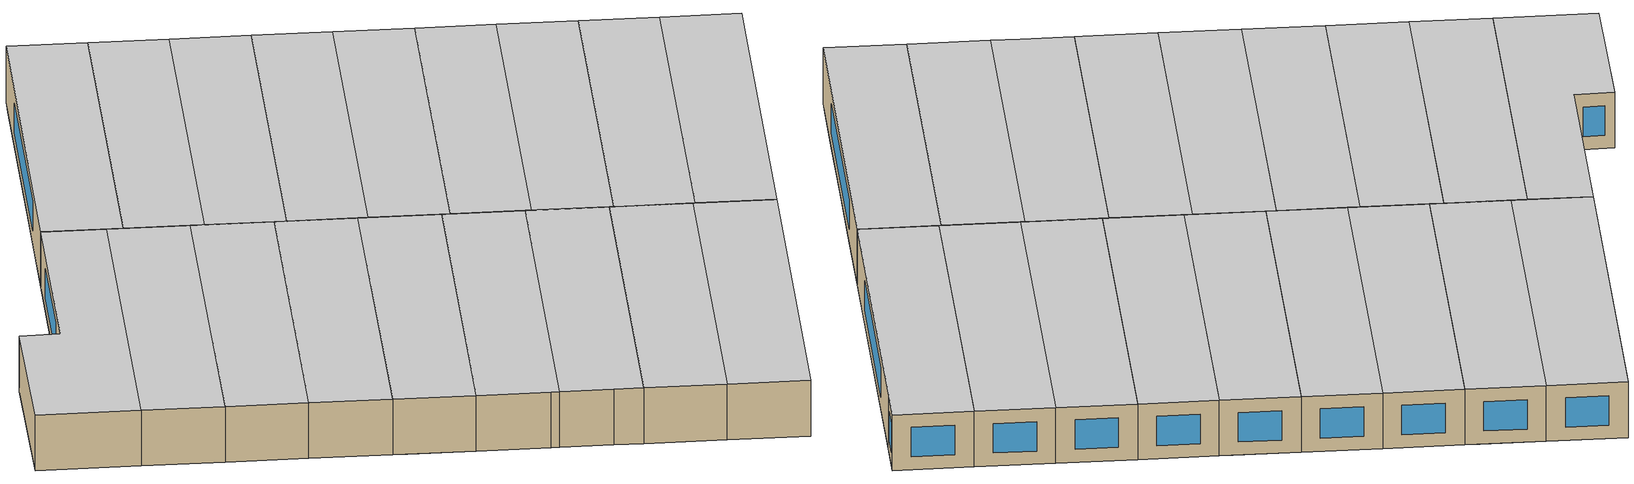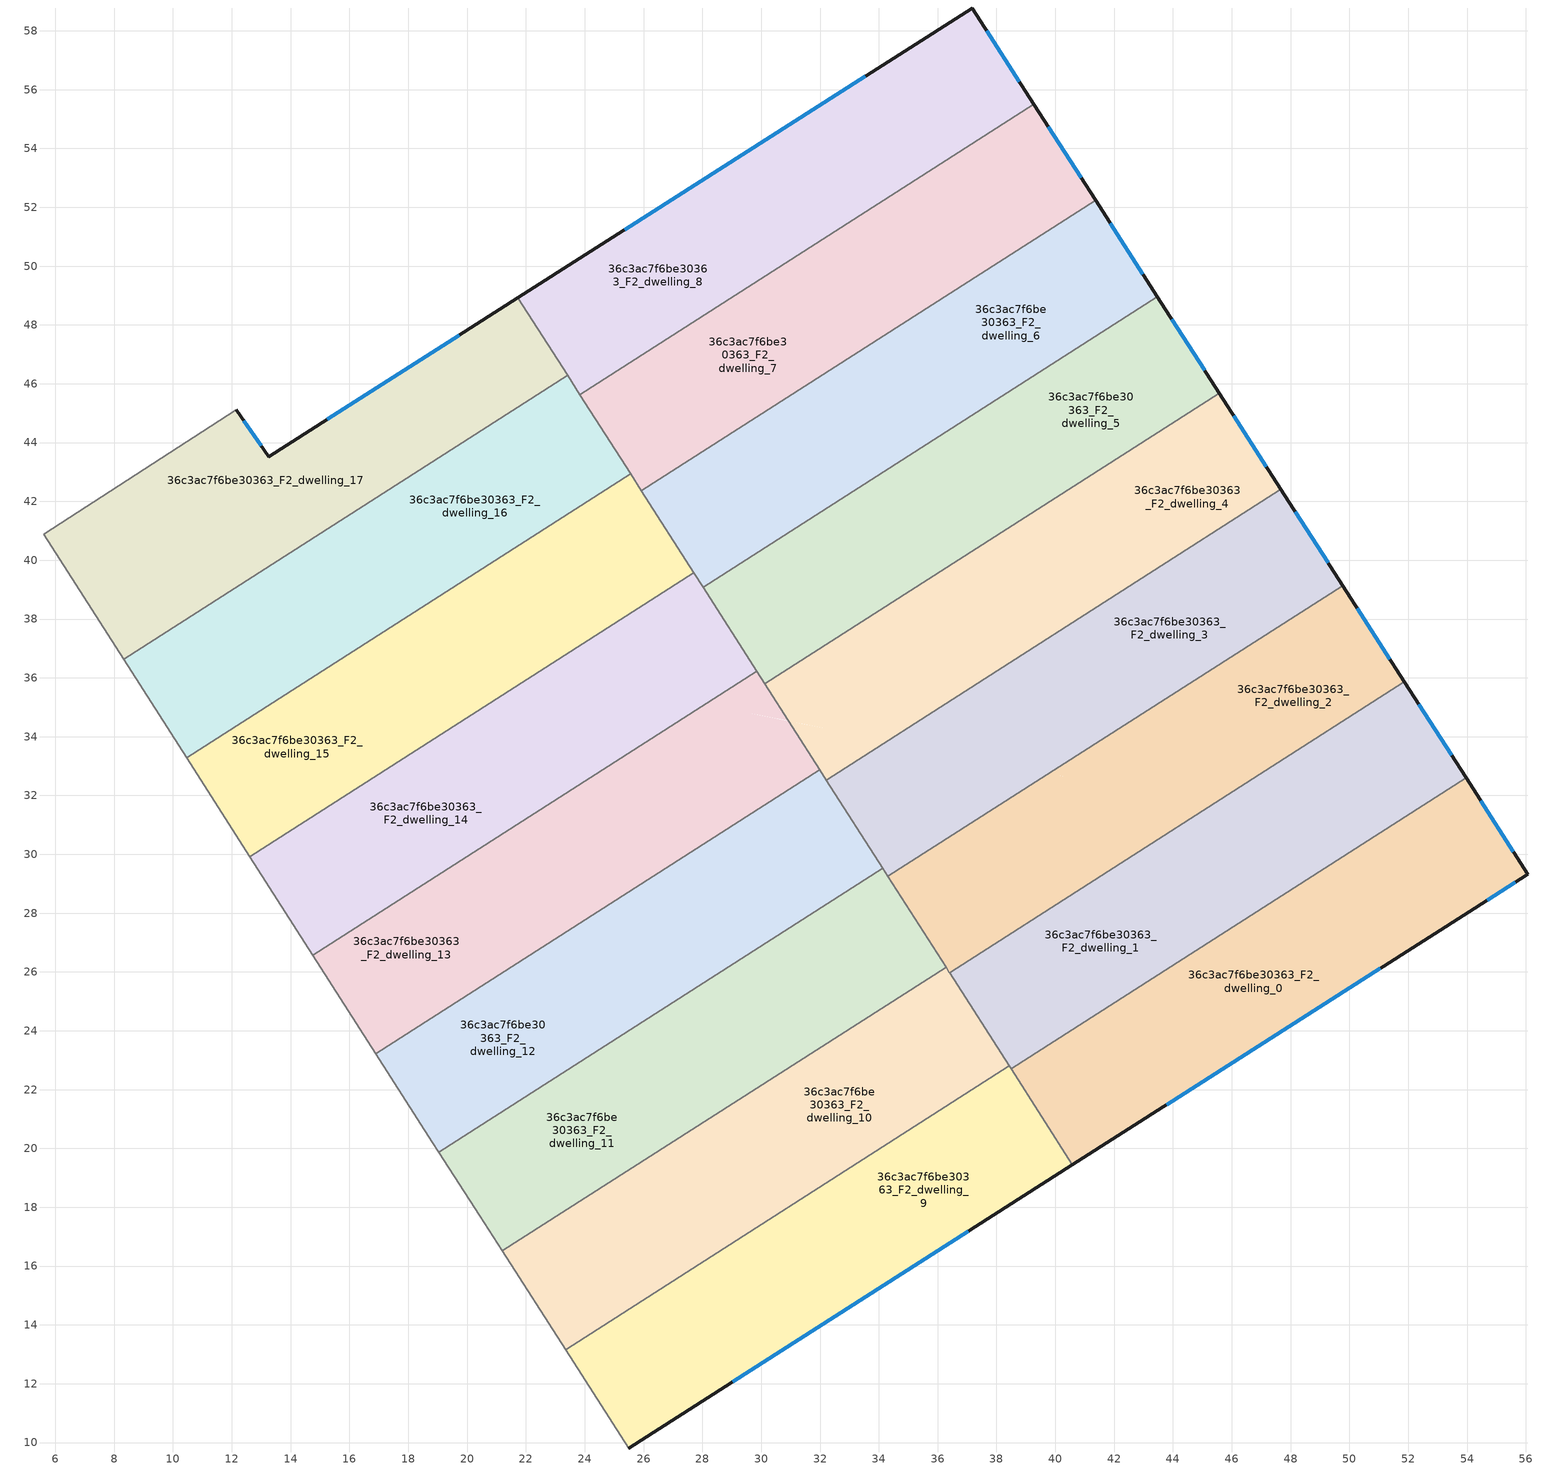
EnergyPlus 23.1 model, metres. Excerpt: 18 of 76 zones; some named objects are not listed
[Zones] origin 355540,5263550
36c3ac7f6be30363_F2_dwelling_0
 floor to 36c3ac7f6be30363_F1_dwelling_10 (EU_floor_Construction): 55.96,29.49 56.07,29.32 54.27,28.17 42.72,20.81 43.79,26.09 50.74,30.54 z6
 floor to 36c3ac7f6be30363_F1_dwelling_11 (EU_floor_Construction): 43.79,26.09 42.72,20.81 40.58,19.44 38.5,22.71 z6
 floor to 36c3ac7f6be30363_F1_dwelling_0 (EU_floor_Construction): 53.97,32.6 55.96,29.49 50.74,30.54 z6
 wall outside (EU_wall_Construction): 40.58,19.44 54.27,28.17 56.07,29.32 53.97,32.6 z6:9
 wall to 36c3ac7f6be30363_F2_dwelling_1 (EU_wall_Construction): 53.97,32.6 38.5,22.71 z6:9
 wall to 36c3ac7f6be30363_F2_dwelling_9 (EU_wall_Construction): 38.5,22.71 40.58,19.44 z6:9
 window (EU_Window_Construction): 55.58,30.09 54.46,31.83 / 54.69,28.44 55.65,29.05 / 43.8,21.49 51.05,26.12 z6.7:8.3
 ceiling to 36c3ac7f6be30363_F3_dwelling_0 (EU_floor_Construction): 54.27,28.17 56.07,29.32 53.97,32.6 38.5,22.71 40.58,19.44 z9
36c3ac7f6be30363_F2_dwelling_1
 floor to 36c3ac7f6be30363_F1_dwelling_11 (EU_floor_Construction): 44.85,31.38 43.79,26.09 38.5,22.71 38.29,23.02 39.26,27.8 z6
 floor to 36c3ac7f6be30363_F1_dwelling_0 (EU_floor_Construction): 51.87,35.87 53.97,32.6 50.74,30.54 45.26,31.64 z6
 floor to 36c3ac7f6be30363_F1_dwelling_10 (EU_floor_Construction): 50.74,30.54 43.79,26.09 44.85,31.38 45.26,31.64 z6
 floor to 36c3ac7f6be30363_F1_dwelling_12 (EU_floor_Construction): 39.26,27.8 38.29,23.02 36.4,25.98 z6
 wall outside (EU_wall_Construction): 53.97,32.6 51.87,35.87 z6:9
 wall to 36c3ac7f6be30363_F2_dwelling_2 (EU_wall_Construction): 51.87,35.87 36.4,25.98 z6:9
 wall to 36c3ac7f6be30363_F2_dwelling_10 (EU_wall_Construction): 36.4,25.98 38.43,22.81 z6:9
 wall to 36c3ac7f6be30363_F2_dwelling_9 (EU_wall_Construction): 38.43,22.81 38.5,22.71 z6:9
 window (EU_Window_Construction): 53.47,33.37 52.36,35.1 z6.7:8.3
 ceiling to 36c3ac7f6be30363_F3_dwelling_1 (EU_floor_Construction): 53.97,32.6 51.87,35.87 36.4,25.98 38.5,22.71 z9
36c3ac7f6be30363_F2_dwelling_10
 floor to 36c3ac7f6be30363_F1_dwelling_13 (EU_floor_Construction): 35.02,25.35 33.92,19.92 30.3,17.61 31.4,23.04 z6
 floor to 36c3ac7f6be30363_F1_dwelling_15 (EU_floor_Construction): 28.21,21 27.11,15.57 24.02,13.59 25.12,19.02 z6
 floor to 36c3ac7f6be30363_F1_dwelling_11 (EU_floor_Construction): 38.29,23.02 38.43,22.81 38.22,22.67 z6
 floor to 36c3ac7f6be30363_F1_dwelling_16 (EU_floor_Construction): 25.12,19.02 24.02,13.59 23.35,13.16 21.48,16.08 21.62,16.78 z6
 floor to 36c3ac7f6be30363_F1_dwelling_14 (EU_floor_Construction): 31.4,23.04 30.3,17.61 27.11,15.57 28.21,21 z6
 floor to 36c3ac7f6be30363_F1_dwelling_17 (EU_floor_Construction): 21.62,16.78 21.48,16.08 21.2,16.52 z6
 floor to 36c3ac7f6be30363_F1_dwelling_12 (EU_floor_Construction): 36.28,26.16 38.29,23.02 38.22,22.67 33.92,19.92 35.02,25.35 z6
 wall to 36c3ac7f6be30363_F2_dwelling_11 (EU_wall_Construction): 36.28,26.16 21.2,16.52 z6:9
 wall to 36c3ac7f6be30363_F2_dwelling_9 (EU_wall_Construction): 23.35,13.16 38.43,22.81 z6:9
 wall adiabatic (EU_wall_Construction): 21.2,16.52 23.35,13.16 z6:9
 wall to 36c3ac7f6be30363_F2_dwelling_2 (EU_wall_Construction): 36.4,25.98 36.28,26.16 z6:9
 ceiling to 36c3ac7f6be30363_F3_dwelling_10 (EU_floor_Construction): 38.43,22.81 36.28,26.16 21.2,16.52 23.35,13.16 z9
36c3ac7f6be30363_F2_dwelling_11
 floor to 36c3ac7f6be30363_F1_dwelling_16 (EU_floor_Construction): 26.21,24.45 25.12,19.02 21.62,16.78 22.71,22.21 z6
 floor to 36c3ac7f6be30363_F1_dwelling_13 (EU_floor_Construction): 34.14,29.52 35.45,27.47 35.02,25.35 31.4,23.04 32.49,28.46 z6
 floor to 36c3ac7f6be30363_F1_dwelling_17 (EU_floor_Construction): 22.71,22.21 21.62,16.78 21.2,16.52 20.43,17.71 19.05,19.86 z6
 floor to 36c3ac7f6be30363_F1_dwelling_15 (EU_floor_Construction): 29.3,26.42 28.21,21 25.12,19.02 26.21,24.45 z6
 floor to 36c3ac7f6be30363_F1_dwelling_14 (EU_floor_Construction): 32.49,28.46 31.4,23.04 28.21,21 29.3,26.42 z6
 floor to 36c3ac7f6be30363_F1_dwelling_12 (EU_floor_Construction): 35.45,27.47 36.28,26.16 35.02,25.35 z6
 wall adiabatic (EU_wall_Construction): 19.04,19.86 20.43,17.71 21.2,16.52 z6:9
 wall to 36c3ac7f6be30363_F2_dwelling_12 (EU_wall_Construction): 34.14,29.52 19.04,19.86 z6:9
 wall to 36c3ac7f6be30363_F2_dwelling_2 (EU_wall_Construction): 36.28,26.16 34.31,29.25 z6:9
 wall to 36c3ac7f6be30363_F2_dwelling_3 (EU_wall_Construction): 34.31,29.25 34.14,29.52 z6:9
 ceiling to 36c3ac7f6be30363_F3_dwelling_11 (EU_floor_Construction): 36.28,26.16 34.14,29.52 19.04,19.86 20.43,17.71 21.2,16.52 z9
36c3ac7f6be30363_F2_dwelling_12
 floor to 36c3ac7f6be30363_F1_dwelling_17 (EU_floor_Construction): 23.81,27.64 22.71,22.21 19.05,19.86 18.82,20.21 18.73,20.36 19.66,24.98 z6
 floor to 36c3ac7f6be30363_F1_dwelling_18 (EU_floor_Construction): 19.66,24.98 18.73,20.36 16.9,23.22 z6
 floor to 36c3ac7f6be30363_F1_dwelling_16 (EU_floor_Construction): 27.3,29.87 26.21,24.45 22.71,22.21 23.81,27.64 z6
 floor to 36c3ac7f6be30363_F1_dwelling_15 (EU_floor_Construction): 30.39,31.85 29.3,26.42 26.21,24.45 27.3,29.87 z6
 floor to 36c3ac7f6be30363_F1_dwelling_13 (EU_floor_Construction): 33.05,31.22 34.14,29.52 32.49,28.46 z6
 floor to 36c3ac7f6be30363_F1_dwelling_14 (EU_floor_Construction): 31.99,32.87 33.05,31.22 32.49,28.46 29.3,26.42 30.39,31.85 z6
 wall adiabatic (EU_wall_Construction): 16.9,23.22 18.82,20.21 19.04,19.86 z6:9
 wall to 36c3ac7f6be30363_F2_dwelling_13 (EU_wall_Construction): 31.99,32.87 16.9,23.22 z6:9
 wall to 36c3ac7f6be30363_F2_dwelling_3 (EU_wall_Construction): 34.14,29.52 32.21,32.53 z6:9
 wall to 36c3ac7f6be30363_F2_dwelling_4 (EU_wall_Construction): 32.21,32.53 31.99,32.87 z6:9
 ceiling to 36c3ac7f6be30363_F3_dwelling_12 (EU_floor_Construction): 34.14,29.52 31.99,32.87 16.9,23.22 18.82,20.21 19.04,19.86 z9
36c3ac7f6be30363_F2_dwelling_13
 floor to 36c3ac7f6be30363_F1_dwelling_18 (EU_floor_Construction): 20.75,30.41 19.66,24.98 16.9,23.22 15.15,25.95 15.35,26.95 z6
 floor to 36c3ac7f6be30363_F1_dwelling_17 (EU_floor_Construction): 24.9,33.06 23.81,27.64 19.66,24.98 20.75,30.41 z6
 floor to 36c3ac7f6be30363_F1_dwelling_19 (EU_floor_Construction): 15.35,26.95 15.15,25.95 14.75,26.57 z6
 floor to 36c3ac7f6be30363_F1_dwelling_16 (EU_floor_Construction): 28.35,35.05 27.3,29.87 23.81,27.64 24.9,33.06 28.1,35.1 z6
 floor to 36c3ac7f6be30363_F1_dwelling_15 (EU_floor_Construction): 30.93,34.53 30.39,31.85 27.3,29.87 28.35,35.05 z6
 floor adiabatic (EU_floor_Construction): 30.93,34.53 31.99,32.87 30.39,31.85 z6; 28.89,35.61 28.76,34.97 28.1,35.1 z6
 floor to 36c3ac7f6be30363_F1_dwelling_5 (EU_floor_Construction): 29.85,36.22 30.93,34.53 28.76,34.97 28.89,35.61 z6
 wall adiabatic (EU_wall_Construction): 14.75,26.57 16.9,23.22 z6:9
 wall to 36c3ac7f6be30363_F2_dwelling_14 (EU_wall_Construction): 29.85,36.22 14.75,26.57 z6:9
 wall to 36c3ac7f6be30363_F2_dwelling_4 (EU_wall_Construction): 31.99,32.87 30.12,35.8 z6:9
 wall to 36c3ac7f6be30363_F2_dwelling_5 (EU_wall_Construction): 30.12,35.8 29.85,36.22 z6:9
 ceiling to 36c3ac7f6be30363_F3_dwelling_13 (EU_floor_Construction): 31.99,32.87 29.85,36.22 14.75,26.57 16.9,23.22 z9
36c3ac7f6be30363_F2_dwelling_14
 floor to 36c3ac7f6be30363_F1_dwelling_6 (EU_floor_Construction): 27.7,39.58 29.21,37.22 28.89,35.61 28.1,35.1 25.62,35.6 26.23,38.64 z6
 floor to 36c3ac7f6be30363_F1_dwelling_5 (EU_floor_Construction): 29.21,37.22 29.85,36.22 28.89,35.61 z6
 floor to 36c3ac7f6be30363_F1_dwelling_18 (EU_floor_Construction): 21.85,35.83 20.75,30.41 15.35,26.95 16.45,32.38 z6
 floor to 36c3ac7f6be30363_F1_dwelling_17 (EU_floor_Construction): 25.42,35.64 24.9,33.06 20.75,30.41 21.85,35.83 22.48,36.24 z6
 floor to 36c3ac7f6be30363_F1_dwelling_19 (EU_floor_Construction): 16.45,32.38 15.35,26.95 14.75,26.57 12.61,29.92 z6
 floor to 36c3ac7f6be30363_F1_dwelling_7 (EU_floor_Construction): 26.23,38.64 25.62,35.6 22.48,36.24 z6
 floor to 36c3ac7f6be30363_F1_dwelling_16 (EU_floor_Construction): 28.1,35.1 24.9,33.06 25.42,35.64 z6
 wall adiabatic (EU_wall_Construction): 12.61,29.92 14.75,26.57 z6:9
 wall to 36c3ac7f6be30363_F2_dwelling_15 (EU_wall_Construction): 27.7,39.58 12.61,29.92 z6:9
 wall to 36c3ac7f6be30363_F2_dwelling_5 (EU_wall_Construction): 29.85,36.22 28.02,39.08 z6:9
 wall to 36c3ac7f6be30363_F2_dwelling_6 (EU_wall_Construction): 28.02,39.08 27.7,39.58 z6:9
 ceiling to 36c3ac7f6be30363_F3_dwelling_14 (EU_floor_Construction): 29.85,36.22 27.7,39.58 12.61,29.92 14.75,26.57 z9
36c3ac7f6be30363_F2_dwelling_15
 floor to 36c3ac7f6be30363_F1_dwelling_19 (EU_floor_Construction): 17.43,37.25 16.45,32.38 12.61,29.92 10.47,33.28 16.86,37.37 z6
 floor to 36c3ac7f6be30363_F1_dwelling_8 (EU_floor_Construction): 22.8,41.17 21.84,36.37 16.86,37.37 z6
 floor to 36c3ac7f6be30363_F1_dwelling_7 (EU_floor_Construction): 25.56,42.93 26.73,41.11 26.23,38.64 22.48,36.24 21.84,36.37 22.8,41.17 z6
 floor to 36c3ac7f6be30363_F1_dwelling_18 (EU_floor_Construction): 21.95,36.34 21.85,35.83 16.45,32.38 17.43,37.25 z6
 floor to 36c3ac7f6be30363_F1_dwelling_6 (EU_floor_Construction): 26.73,41.11 27.7,39.58 26.23,38.64 z6
 floor to 36c3ac7f6be30363_F1_dwelling_17 (EU_floor_Construction): 22.48,36.24 21.85,35.83 21.95,36.34 z6
 wall adiabatic (EU_wall_Construction): 10.47,33.28 12.61,29.92 z6:9
 wall to 36c3ac7f6be30363_F2_dwelling_16 (EU_wall_Construction): 25.56,42.93 10.47,33.28 z6:9
 wall to 36c3ac7f6be30363_F2_dwelling_6 (EU_wall_Construction): 27.7,39.58 25.93,42.36 z6:9
 wall to 36c3ac7f6be30363_F2_dwelling_7 (EU_wall_Construction): 25.93,42.36 25.56,42.93 z6:9
 ceiling to 36c3ac7f6be30363_F3_dwelling_15 (EU_floor_Construction): 27.7,39.58 25.56,42.93 10.47,33.28 12.61,29.92 z9
36c3ac7f6be30363_F2_dwelling_16
 floor to 36c3ac7f6be30363_F1_dwelling_8 (EU_floor_Construction): 23.41,46.29 23.73,45.79 22.8,41.17 16.86,37.37 16.7,37.4 17.76,42.67 z6
 floor to 36c3ac7f6be30363_F1_dwelling_19 (EU_floor_Construction): 16.86,37.37 10.47,33.28 8.32,36.63 11.24,38.5 z6
 floor to 36c3ac7f6be30363_F1_dwelling_9 (EU_floor_Construction): 17.76,42.67 16.7,37.4 11.24,38.5 z6
 floor to 36c3ac7f6be30363_F1_dwelling_7 (EU_floor_Construction): 23.73,45.79 25.56,42.93 22.8,41.17 z6
 wall adiabatic (EU_wall_Construction): 8.32,36.63 10.47,33.28 z6:9
 wall to 36c3ac7f6be30363_F2_dwelling_17 (EU_wall_Construction): 23.41,46.29 8.32,36.63 z6:9
 wall to 36c3ac7f6be30363_F2_dwelling_7 (EU_wall_Construction): 25.56,42.93 23.83,45.63 z6:9
 wall to 36c3ac7f6be30363_F2_dwelling_8 (EU_wall_Construction): 23.83,45.63 23.42,46.28 z6:9
 ceiling to 36c3ac7f6be30363_F3_dwelling_16 (EU_floor_Construction): 25.56,42.93 23.41,46.29 8.32,36.63 10.47,33.28 z9
36c3ac7f6be30363_F2_dwelling_17
 floor to 36c3ac7f6be30363_F1_dwelling_9 (EU_floor_Construction): 18.62,46.94 17.76,42.67 11.24,38.5 6.51,39.46 5.6,40.88 12.15,45.12 13.26,43.52 z6
 floor to 36c3ac7f6be30363_F1_dwelling_8 (EU_floor_Construction): 21.73,48.92 23.41,46.29 17.76,42.67 18.62,46.94 z6
 floor to 36c3ac7f6be30363_F1_dwelling_19 (EU_floor_Construction): 11.24,38.5 8.32,36.63 6.51,39.46 z6
 wall outside (EU_wall_Construction): 21.73,48.92 13.26,43.52 12.15,45.12 z6:9
 wall adiabatic (EU_wall_Construction): 12.15,45.12 5.6,40.88 8.32,36.63 z6:9
 wall to 36c3ac7f6be30363_F2_dwelling_8 (EU_wall_Construction): 23.41,46.29 21.73,48.92 z6:9
 window (EU_Window_Construction): 19.74,47.65 15.25,44.79 / 13,43.89 12.41,44.74 z6.7:8.3
 ceiling to 36c3ac7f6be30363_F3_dwelling_17 (EU_floor_Construction): 23.41,46.29 21.73,48.92 13.26,43.52 12.15,45.12 5.6,40.88 8.32,36.63 z9
36c3ac7f6be30363_F2_dwelling_2
 floor to 36c3ac7f6be30363_F1_dwelling_0 (EU_floor_Construction): 49.77,39.14 51.87,35.87 45.26,31.64 45.03,31.69 46.06,36.76 z6
 floor to 36c3ac7f6be30363_F1_dwelling_12 (EU_floor_Construction): 40.23,32.66 39.26,27.8 36.4,25.98 35.45,27.47 36.03,30.35 39.78,32.75 z6
 floor to 36c3ac7f6be30363_F1_dwelling_1 (EU_floor_Construction): 46.06,36.76 45.03,31.69 40.51,32.6 40.65,33.31 z6
 floor to 36c3ac7f6be30363_F1_dwelling_10 (EU_floor_Construction): 45.26,31.64 44.85,31.38 44.92,31.71 z6
 floor to 36c3ac7f6be30363_F1_dwelling_13 (EU_floor_Construction): 36.03,30.35 35.45,27.47 34.31,29.25 z6
 floor to 36c3ac7f6be30363_F1_dwelling_11 (EU_floor_Construction): 44.92,31.71 44.85,31.38 39.26,27.8 40.23,32.66 z6
 floor to 36c3ac7f6be30363_F1_dwelling_2 (EU_floor_Construction): 40.65,33.31 40.51,32.6 39.78,32.75 z6
 wall outside (EU_wall_Construction): 51.87,35.87 49.77,39.14 z6:9
 wall to 36c3ac7f6be30363_F2_dwelling_3 (EU_wall_Construction): 49.77,39.14 34.31,29.25 z6:9
 window (EU_Window_Construction): 51.38,36.64 50.26,38.37 z6.7:8.3
 ceiling to 36c3ac7f6be30363_F3_dwelling_2 (EU_floor_Construction): 51.87,35.87 49.77,39.14 34.31,29.25 36.4,25.98 z9
36c3ac7f6be30363_F2_dwelling_3
 floor to 36c3ac7f6be30363_F1_dwelling_1 (EU_floor_Construction): 47.12,42.06 46.06,36.76 40.65,33.31 41.72,38.6 z6
 floor to 36c3ac7f6be30363_F1_dwelling_2 (EU_floor_Construction): 41.72,38.6 40.65,33.31 39.78,32.75 37.03,33.3 37.57,35.95 z6
 floor to 36c3ac7f6be30363_F1_dwelling_0 (EU_floor_Construction): 47.67,42.41 49.77,39.14 46.06,36.76 47.12,42.06 z6
 floor to 36c3ac7f6be30363_F1_dwelling_13 (EU_floor_Construction): 36.64,33.38 36.03,30.35 34.31,29.25 33.05,31.22 33.47,33.33 34.29,33.85 z6
 floor to 36c3ac7f6be30363_F1_dwelling_12 (EU_floor_Construction): 39.78,32.75 36.03,30.35 36.64,33.38 z6
 floor to 36c3ac7f6be30363_F1_dwelling_14 (EU_floor_Construction): 33.47,33.33 33.05,31.22 32.22,32.53 z6
 floor to 36c3ac7f6be30363_F1_dwelling_3 (EU_floor_Construction): 37.57,35.95 37.03,33.3 34.29,33.85 z6
 wall outside (EU_wall_Construction): 49.77,39.14 47.67,42.41 z6:9
 wall to 36c3ac7f6be30363_F2_dwelling_4 (EU_wall_Construction): 47.67,42.41 32.22,32.53 z6:9
 window (EU_Window_Construction): 49.28,39.91 48.16,41.64 z6.7:8.3
 ceiling to 36c3ac7f6be30363_F3_dwelling_3 (EU_floor_Construction): 49.77,39.14 47.67,42.41 32.22,32.53 34.31,29.25 z9
36c3ac7f6be30363_F2_dwelling_4
 floor to 36c3ac7f6be30363_F1_dwelling_1 (EU_floor_Construction): 45.57,45.68 47.31,42.98 47.12,42.06 41.72,38.6 42.78,43.9 z6
 floor to 36c3ac7f6be30363_F1_dwelling_2 (EU_floor_Construction): 42.78,43.9 41.72,38.6 37.57,35.95 38.63,41.25 z6
 floor to 36c3ac7f6be30363_F1_dwelling_3 (EU_floor_Construction): 38.63,41.25 37.57,35.95 34.29,33.85 34.1,33.89 35.13,39.01 z6
 floor to 36c3ac7f6be30363_F1_dwelling_0 (EU_floor_Construction): 47.31,42.98 47.67,42.41 47.12,42.06 z6
 floor to 36c3ac7f6be30363_F1_dwelling_13 (EU_floor_Construction): 34.29,33.85 33.47,33.33 33.61,33.99 z6
 floor to 36c3ac7f6be30363_F1_dwelling_4 (EU_floor_Construction): 35.13,39.01 34.1,33.89 31.5,34.42 32.03,37.02 z6
 floor to 36c3ac7f6be30363_F1_dwelling_5 (EU_floor_Construction): 32.03,37.02 31.5,34.42 30.93,34.53 30.12,35.8 z6
 floor to 36c3ac7f6be30363_F1_dwelling_14 (EU_floor_Construction): 33.61,33.99 33.47,33.33 32.22,32.53 30.94,34.53 z6
 wall outside (EU_wall_Construction): 47.67,42.41 45.57,45.68 z6:9
 wall to 36c3ac7f6be30363_F2_dwelling_5 (EU_wall_Construction): 45.57,45.68 30.12,35.8 z6:9
 window (EU_Window_Construction): 47.18,43.18 46.06,44.92 z6.7:8.3
 ceiling to 36c3ac7f6be30363_F3_dwelling_4 (EU_floor_Construction): 47.67,42.41 45.57,45.68 30.12,35.8 32.22,32.53 z9
36c3ac7f6be30363_F2_dwelling_5
 floor to 36c3ac7f6be30363_F1_dwelling_2 (EU_floor_Construction): 43.47,48.96 43.72,48.56 42.78,43.9 38.63,41.25 39.7,46.55 z6
 floor to 36c3ac7f6be30363_F1_dwelling_3 (EU_floor_Construction): 39.7,46.55 38.63,41.25 35.13,39.01 36.2,44.31 z6
 floor to 36c3ac7f6be30363_F1_dwelling_1 (EU_floor_Construction): 43.72,48.56 45.57,45.68 42.78,43.9 z6
 floor to 36c3ac7f6be30363_F1_dwelling_6 (EU_floor_Construction): 29.82,40.23 29.21,37.22 28.02,39.08 z6
 floor to 36c3ac7f6be30363_F1_dwelling_4 (EU_floor_Construction): 36.2,44.31 35.13,39.01 32.03,37.02 33.09,42.32 z6
 floor to 36c3ac7f6be30363_F1_dwelling_5 (EU_floor_Construction): 33.09,42.32 32.03,37.02 30.12,35.8 29.21,37.22 29.82,40.23 z6
 wall outside (EU_wall_Construction): 45.57,45.68 43.47,48.96 z6:9
 wall to 36c3ac7f6be30363_F2_dwelling_6 (EU_wall_Construction): 43.47,48.96 28.02,39.08 z6:9
 window (EU_Window_Construction): 45.08,46.45 43.96,48.19 z6.7:8.3
 ceiling to 36c3ac7f6be30363_F3_dwelling_5 (EU_floor_Construction): 45.57,45.68 43.47,48.96 28.02,39.08 30.12,35.8 z9
36c3ac7f6be30363_F2_dwelling_6
 floor to 36c3ac7f6be30363_F1_dwelling_3 (EU_floor_Construction): 40.77,51.85 39.7,46.55 36.2,44.31 37.27,49.61 z6
 floor to 36c3ac7f6be30363_F1_dwelling_4 (EU_floor_Construction): 37.27,49.61 36.2,44.31 33.09,42.32 34.16,47.62 z6
 floor to 36c3ac7f6be30363_F1_dwelling_2 (EU_floor_Construction): 41.37,52.23 43.47,48.96 39.7,46.55 40.77,51.85 z6
 floor to 36c3ac7f6be30363_F1_dwelling_5 (EU_floor_Construction): 34.16,47.62 33.09,42.32 29.82,40.23 30.88,45.53 z6
 floor to 36c3ac7f6be30363_F1_dwelling_6 (EU_floor_Construction): 30.88,45.53 29.82,40.23 28.02,39.08 26.73,41.11 27.13,43.13 z6
 floor to 36c3ac7f6be30363_F1_dwelling_7 (EU_floor_Construction): 27.13,43.13 26.73,41.11 25.93,42.36 z6
 wall outside (EU_wall_Construction): 43.47,48.96 41.37,52.23 z6:9
 wall to 36c3ac7f6be30363_F2_dwelling_7 (EU_wall_Construction): 41.37,52.23 25.93,42.36 z6:9
 window (EU_Window_Construction): 42.98,49.73 41.86,51.46 z6.7:8.3
 ceiling to 36c3ac7f6be30363_F3_dwelling_6 (EU_floor_Construction): 43.47,48.96 41.37,52.23 25.93,42.36 28.02,39.08 z9
36c3ac7f6be30363_F2_dwelling_7
 floor to 36c3ac7f6be30363_F1_dwelling_4 (EU_floor_Construction): 38.34,54.91 37.27,49.61 34.16,47.62 35.23,52.93 z6
 floor to 36c3ac7f6be30363_F1_dwelling_3 (EU_floor_Construction): 39.27,55.51 40.97,52.85 40.77,51.85 37.27,49.61 38.34,54.91 z6
 floor to 36c3ac7f6be30363_F1_dwelling_2 (EU_floor_Construction): 40.97,52.85 41.37,52.23 40.77,51.85 z6
 floor to 36c3ac7f6be30363_F1_dwelling_5 (EU_floor_Construction): 35.23,52.93 34.16,47.62 30.88,45.53 31.95,50.83 z6
 floor to 36c3ac7f6be30363_F1_dwelling_7 (EU_floor_Construction): 28.2,48.43 27.13,43.13 25.93,42.36 23.83,45.63 z6
 floor adiabatic (EU_floor_Construction): 31.95,50.83 30.88,45.53 27.13,43.13 28.2,48.43 z6
 wall outside (EU_wall_Construction): 41.37,52.23 39.27,55.51 z6:9
 wall to 36c3ac7f6be30363_F2_dwelling_8 (EU_wall_Construction): 39.27,55.51 23.83,45.63 z6:9
 window (EU_Window_Construction): 40.88,53 39.76,54.74 z6.7:8.3
 ceiling to 36c3ac7f6be30363_F3_dwelling_7 (EU_floor_Construction): 41.37,52.23 39.27,55.51 23.83,45.63 25.93,42.36 z9
36c3ac7f6be30363_F2_dwelling_8
 floor to 36c3ac7f6be30363_F1_dwelling_5 (EU_floor_Construction): 36.3,58.22 35.23,52.93 31.95,50.83 33.02,56.13 z6
 floor to 36c3ac7f6be30363_F1_dwelling_7 (EU_floor_Construction): 29.27,53.74 28.2,48.43 23.83,45.63 23.73,45.79 24.76,50.86 z6
 floor to 36c3ac7f6be30363_F1_dwelling_4 (EU_floor_Construction): 37.17,58.78 38.65,56.47 38.34,54.91 35.23,52.93 36.3,58.22 z6
 floor to 36c3ac7f6be30363_F1_dwelling_6 (EU_floor_Construction): 33.02,56.13 31.95,50.83 28.2,48.43 29.27,53.74 z6
 floor to 36c3ac7f6be30363_F1_dwelling_3 (EU_floor_Construction): 38.65,56.47 39.27,55.51 38.34,54.91 z6
 floor to 36c3ac7f6be30363_F1_dwelling_8 (EU_floor_Construction): 24.76,50.86 23.73,45.79 21.73,48.92 z6
 wall outside (EU_wall_Construction): 39.27,55.51 37.17,58.78 21.73,48.92 z6:9
 window (EU_Window_Construction): 33.55,56.46 25.35,51.24 / 38.78,56.28 37.66,58.01 z6.7:8.3
 ceiling to 36c3ac7f6be30363_F3_dwelling_8 (EU_floor_Construction): 39.27,55.51 37.17,58.78 21.73,48.92 23.83,45.63 z9
36c3ac7f6be30363_F2_dwelling_9
 floor to 36c3ac7f6be30363_F1_dwelling_12 (EU_floor_Construction): 38.22,22.67 37.12,17.24 32.83,14.49 33.92,19.92 z6
 floor to 36c3ac7f6be30363_F1_dwelling_13 (EU_floor_Construction): 33.92,19.92 32.83,14.49 29.21,12.18 30.3,17.61 z6
 floor to 36c3ac7f6be30363_F1_dwelling_14 (EU_floor_Construction): 30.3,17.61 29.21,12.18 26.02,10.15 27.11,15.57 z6
 floor to 36c3ac7f6be30363_F1_dwelling_15 (EU_floor_Construction): 27.11,15.57 26.02,10.15 25.5,9.81 23.8,12.47 24.02,13.59 z6
 floor to 36c3ac7f6be30363_F1_dwelling_16 (EU_floor_Construction): 24.02,13.59 23.8,12.47 23.35,13.16 z6
 floor to 36c3ac7f6be30363_F1_dwelling_11 (EU_floor_Construction): 38.43,22.81 40.58,19.44 37.12,17.24 38.22,22.67 z6
 wall outside (EU_wall_Construction): 25.5,9.81 40.58,19.44 z6:9
 wall adiabatic (EU_wall_Construction): 23.35,13.16 25.5,9.81 z6:9
 window (EU_Window_Construction): 29.04,12.07 37.04,17.18 z6.7:8.3
 ceiling to 36c3ac7f6be30363_F3_dwelling_9 (EU_floor_Construction): 40.58,19.44 38.43,22.81 23.35,13.16 25.5,9.81 z9
[Building]
EU S2 Campaign: North Axis=0; Terrain=City; Solar Distribution=FullExterior
[Site:Location]
Budapest.Ferenc.Liszt.Intl.AP: Latitude=47.437; Longitude=19.256; Time Zone=1; Elevation=185
[SizingPeriod:WeatherFileDays]
AnnualSizingPeriod: Begin Month=1; Begin Day of Month=1; End Month=12; End Day of Month=31; Day of Week for Start Day=Monday; Use Weather File Daylight Saving Period=No; Use Weather File Rain and Snow Indicators=No
[MATERIAL]
EU_InternalMass_Material: Roughness=MediumRough; Thickness=0.1; Conductivity=1; Density=1800; Specific Heat=900; Thermal Absorptance=0.9; Solar Absorptance=0.7; Visible Absorptance=0.7
[MATERIAL:NOMASS] Roughness=MediumRough; Thermal Absorptance=0.9; Solar Absorptance=0.7; Visible Absorptance=0.7
Name | Thermal Resistance
EU_wall_NoMass | 0.832559
EU_floor_NoMass | 0.872794
[WINDOWMATERIAL:SIMPLEGLAZINGSYSTEM]
EU_Window_SimpleGlazing: UFactor=2.79869; Solar Heat Gain Coefficient=0.75; Visible Transmittance=0.75
[CONSTRUCTION]
EU_wall_Construction: EU_wall_NoMass
EU_floor_Construction: EU_floor_NoMass
EU_Window_Construction: EU_Window_SimpleGlazing
EU_InternalMass_Construction: EU_InternalMass_Material
[ZONE] Type=1; Multiplier=1; Ceiling Height=autocalculate; Floor Area=autocalculate; Part of Total Floor Area=Yes
Name | Volume
36c3ac7f6be30363_F2_dwelling_0; 36c3ac7f6be30363_F2_dwelling_10 | 213.969
36c3ac7f6be30363_F2_dwelling_1 | 213.975
36c3ac7f6be30363_F2_dwelling_11; 36c3ac7f6be30363_F2_dwelling_15 | 213.951
36c3ac7f6be30363_F2_dwelling_12 | 213.98
36c3ac7f6be30363_F2_dwelling_13 | 214.01
36c3ac7f6be30363_F2_dwelling_14 | 213.99
36c3ac7f6be30363_F2_dwelling_16 | 213.97
36c3ac7f6be30363_F2_dwelling_17 | 214.003
36c3ac7f6be30363_F2_dwelling_2 | 213.973
36c3ac7f6be30363_F2_dwelling_3 | 213.972
36c3ac7f6be30363_F2_dwelling_4 | 214.025
36c3ac7f6be30363_F2_dwelling_5 | 213.967
36c3ac7f6be30363_F2_dwelling_6 | 213.976
36c3ac7f6be30363_F2_dwelling_7 | 213.954
36c3ac7f6be30363_F2_dwelling_8 | 214.03
36c3ac7f6be30363_F2_dwelling_9 | 214.014
[INTERNALMASS] Construction=EU_InternalMass_Construction
Name | Zone or ZoneList | Surface Area
36c3ac7f6be30363_F2_dwelling_0_EU_InternalMass | 36c3ac7f6be30363_F2_dwelling_0 | 71.323
36c3ac7f6be30363_F2_dwelling_1_EU_InternalMass | 36c3ac7f6be30363_F2_dwelling_1 | 71.325
36c3ac7f6be30363_F2_dwelling_2_EU_InternalMass | 36c3ac7f6be30363_F2_dwelling_2 | 71.3244
36c3ac7f6be30363_F2_dwelling_3_EU_InternalMass | 36c3ac7f6be30363_F2_dwelling_3 | 71.3238
36c3ac7f6be30363_F2_dwelling_4_EU_InternalMass | 36c3ac7f6be30363_F2_dwelling_4 | 71.3418
36c3ac7f6be30363_F2_dwelling_5_EU_InternalMass | 36c3ac7f6be30363_F2_dwelling_5 | 71.3225
36c3ac7f6be30363_F2_dwelling_6_EU_InternalMass | 36c3ac7f6be30363_F2_dwelling_6 | 71.3252
36c3ac7f6be30363_F2_dwelling_7_EU_InternalMass | 36c3ac7f6be30363_F2_dwelling_7 | 71.3178
36c3ac7f6be30363_F2_dwelling_8_EU_InternalMass | 36c3ac7f6be30363_F2_dwelling_8 | 71.3432
36c3ac7f6be30363_F2_dwelling_9_EU_InternalMass | 36c3ac7f6be30363_F2_dwelling_9 | 71.3381
36c3ac7f6be30363_F2_dwelling_10_EU_InternalMass | 36c3ac7f6be30363_F2_dwelling_10 | 71.3229
36c3ac7f6be30363_F2_dwelling_11_EU_InternalMass | 36c3ac7f6be30363_F2_dwelling_11 | 71.3172
36c3ac7f6be30363_F2_dwelling_12_EU_InternalMass | 36c3ac7f6be30363_F2_dwelling_12 | 71.3265
36c3ac7f6be30363_F2_dwelling_13_EU_InternalMass | 36c3ac7f6be30363_F2_dwelling_13 | 71.3365
36c3ac7f6be30363_F2_dwelling_14_EU_InternalMass | 36c3ac7f6be30363_F2_dwelling_14 | 71.33
36c3ac7f6be30363_F2_dwelling_15_EU_InternalMass | 36c3ac7f6be30363_F2_dwelling_15 | 71.317
36c3ac7f6be30363_F2_dwelling_16_EU_InternalMass | 36c3ac7f6be30363_F2_dwelling_16 | 71.3235
36c3ac7f6be30363_F2_dwelling_17_EU_InternalMass | 36c3ac7f6be30363_F2_dwelling_17 | 71.3344
[OTHEREQUIPMENT] Fuel Type=Electricity; Design Level Calculation Method=Watts/Area; Power per Zone Floor Area=1; Fraction Latent=0; Fraction Radiant=0; Fraction Lost=0; Carbon Dioxide Generation Rate=0; EndUse Subcategory=EU_Step8_InternalGains
Name | Zone or ZoneList or Space or SpaceList | Schedule
EU_Step8_InternalGain_36c3ac7f6be30363_F2_dwelling_0_f000 | 36c3ac7f6be30363_F2_dwelling_0 | EU_Step8_GainSchedule_36c3ac7f6be30363_F2_dwelling_0_f000
EU_Step8_InternalGain_36c3ac7f6be30363_F2_dwelling_1_f000 | 36c3ac7f6be30363_F2_dwelling_1 | EU_Step8_GainSchedule_36c3ac7f6be30363_F2_dwelling_1_f000
EU_Step8_InternalGain_36c3ac7f6be30363_F2_dwelling_2_f000 | 36c3ac7f6be30363_F2_dwelling_2 | EU_Step8_GainSchedule_36c3ac7f6be30363_F2_dwelling_2_f000
EU_Step8_InternalGain_36c3ac7f6be30363_F2_dwelling_3_f000 | 36c3ac7f6be30363_F2_dwelling_3 | EU_Step8_GainSchedule_36c3ac7f6be30363_F2_dwelling_3_f000
EU_Step8_InternalGain_36c3ac7f6be30363_F2_dwelling_4_f000 | 36c3ac7f6be30363_F2_dwelling_4 | EU_Step8_GainSchedule_36c3ac7f6be30363_F2_dwelling_4_f000
EU_Step8_InternalGain_36c3ac7f6be30363_F2_dwelling_5_f000 | 36c3ac7f6be30363_F2_dwelling_5 | EU_Step8_GainSchedule_36c3ac7f6be30363_F2_dwelling_5_f000
EU_Step8_InternalGain_36c3ac7f6be30363_F2_dwelling_6_f000 | 36c3ac7f6be30363_F2_dwelling_6 | EU_Step8_GainSchedule_36c3ac7f6be30363_F2_dwelling_6_f000
EU_Step8_InternalGain_36c3ac7f6be30363_F2_dwelling_7_f000 | 36c3ac7f6be30363_F2_dwelling_7 | EU_Step8_GainSchedule_36c3ac7f6be30363_F2_dwelling_7_f000
EU_Step8_InternalGain_36c3ac7f6be30363_F2_dwelling_8_f000 | 36c3ac7f6be30363_F2_dwelling_8 | EU_Step8_GainSchedule_36c3ac7f6be30363_F2_dwelling_8_f000
EU_Step8_InternalGain_36c3ac7f6be30363_F2_dwelling_9_f000 | 36c3ac7f6be30363_F2_dwelling_9 | EU_Step8_GainSchedule_36c3ac7f6be30363_F2_dwelling_9_f000
EU_Step8_InternalGain_36c3ac7f6be30363_F2_dwelling_10_f000 | 36c3ac7f6be30363_F2_dwelling_10 | EU_Step8_GainSchedule_36c3ac7f6be30363_F2_dwelling_10_f000
EU_Step8_InternalGain_36c3ac7f6be30363_F2_dwelling_11_f000 | 36c3ac7f6be30363_F2_dwelling_11 | EU_Step8_GainSchedule_36c3ac7f6be30363_F2_dwelling_11_f000
EU_Step8_InternalGain_36c3ac7f6be30363_F2_dwelling_12_f000 | 36c3ac7f6be30363_F2_dwelling_12 | EU_Step8_GainSchedule_36c3ac7f6be30363_F2_dwelling_12_f000
EU_Step8_InternalGain_36c3ac7f6be30363_F2_dwelling_13_f000 | 36c3ac7f6be30363_F2_dwelling_13 | EU_Step8_GainSchedule_36c3ac7f6be30363_F2_dwelling_13_f000
EU_Step8_InternalGain_36c3ac7f6be30363_F2_dwelling_14_f000 | 36c3ac7f6be30363_F2_dwelling_14 | EU_Step8_GainSchedule_36c3ac7f6be30363_F2_dwelling_14_f000
EU_Step8_InternalGain_36c3ac7f6be30363_F2_dwelling_15_f000 | 36c3ac7f6be30363_F2_dwelling_15 | EU_Step8_GainSchedule_36c3ac7f6be30363_F2_dwelling_15_f000
EU_Step8_InternalGain_36c3ac7f6be30363_F2_dwelling_16_f000 | 36c3ac7f6be30363_F2_dwelling_16 | EU_Step8_GainSchedule_36c3ac7f6be30363_F2_dwelling_16_f000
EU_Step8_InternalGain_36c3ac7f6be30363_F2_dwelling_17_f000 | 36c3ac7f6be30363_F2_dwelling_17 | EU_Step8_GainSchedule_36c3ac7f6be30363_F2_dwelling_17_f000
[ZONEVENTILATION:DESIGNFLOWRATE] Schedule=EU_AlwaysOn; Design Flow Rate Calculation Method=AirChanges/Hour; Air Changes per Hour=0.475469; Ventilation Type=Natural; Fan Pressure Rise=0; Fan Total Efficiency=1; Constant Term Coefficient=1; Temperature Term Coefficient=0; Velocity Term Coefficient=0; Velocity Squared Term Coefficient=0; Minimum Indoor Temperature=-100; Maximum Indoor Temperature=100; Delta Temperature=-100; Minimum Outdoor Temperature=-100; Maximum Outdoor Temperature=100; Maximum Wind Speed=40
Name | Zone or ZoneList or Space or SpaceList
EU_ConstantAir_36c3ac7f6be30363_F2_dwelling_0 | 36c3ac7f6be30363_F2_dwelling_0
EU_ConstantAir_36c3ac7f6be30363_F2_dwelling_1 | 36c3ac7f6be30363_F2_dwelling_1
EU_ConstantAir_36c3ac7f6be30363_F2_dwelling_2 | 36c3ac7f6be30363_F2_dwelling_2
EU_ConstantAir_36c3ac7f6be30363_F2_dwelling_3 | 36c3ac7f6be30363_F2_dwelling_3
EU_ConstantAir_36c3ac7f6be30363_F2_dwelling_4 | 36c3ac7f6be30363_F2_dwelling_4
EU_ConstantAir_36c3ac7f6be30363_F2_dwelling_5 | 36c3ac7f6be30363_F2_dwelling_5
EU_ConstantAir_36c3ac7f6be30363_F2_dwelling_6 | 36c3ac7f6be30363_F2_dwelling_6
EU_ConstantAir_36c3ac7f6be30363_F2_dwelling_7 | 36c3ac7f6be30363_F2_dwelling_7
EU_ConstantAir_36c3ac7f6be30363_F2_dwelling_8 | 36c3ac7f6be30363_F2_dwelling_8
EU_ConstantAir_36c3ac7f6be30363_F2_dwelling_9 | 36c3ac7f6be30363_F2_dwelling_9
EU_ConstantAir_36c3ac7f6be30363_F2_dwelling_10 | 36c3ac7f6be30363_F2_dwelling_10
EU_ConstantAir_36c3ac7f6be30363_F2_dwelling_11 | 36c3ac7f6be30363_F2_dwelling_11
EU_ConstantAir_36c3ac7f6be30363_F2_dwelling_12 | 36c3ac7f6be30363_F2_dwelling_12
EU_ConstantAir_36c3ac7f6be30363_F2_dwelling_13 | 36c3ac7f6be30363_F2_dwelling_13
EU_ConstantAir_36c3ac7f6be30363_F2_dwelling_14 | 36c3ac7f6be30363_F2_dwelling_14
EU_ConstantAir_36c3ac7f6be30363_F2_dwelling_15 | 36c3ac7f6be30363_F2_dwelling_15
EU_ConstantAir_36c3ac7f6be30363_F2_dwelling_16 | 36c3ac7f6be30363_F2_dwelling_16
EU_ConstantAir_36c3ac7f6be30363_F2_dwelling_17 | 36c3ac7f6be30363_F2_dwelling_17
[HVACTEMPLATE:ZONE:IDEALLOADSAIRSYSTEM] System Availability Schedule=EU_AlwaysOn; Maximum Heating Supply Air Temperature=50; Minimum Cooling Supply Air Temperature=13; Maximum Heating Supply Air Humidity Ratio=0.0156; Minimum Cooling Supply Air Humidity Ratio=0.0077; Heating Limit=NoLimit; Cooling Limit=NoLimit; Heating Availability Schedule=EU_AlwaysOn; Cooling Availability Schedule=EU_CoolingOff; Dehumidification Control Type=ConstantSensibleHeatRatio; Cooling Sensible Heat Ratio=0.7; Dehumidification Setpoint=60; Humidification Control Type=None; Humidification Setpoint=30; Outdoor Air Method=None; Outdoor Air Flow Rate per Person=0.00944; Outdoor Air Flow Rate per Zone Floor Area=0; Outdoor Air Flow Rate per Zone=0; Demand Controlled Ventilation Type=None; Outdoor Air Economizer Type=NoEconomizer; Heat Recovery Type=None; Sensible Heat Recovery Effectiveness=0.7; Latent Heat Recovery Effectiveness=0.65
Name | Template Thermostat
36c3ac7f6be30363_F2_dwelling_0 | EU_HeatOnly_36c3ac7f6be30363_F2_dwelling_0
36c3ac7f6be30363_F2_dwelling_1 | EU_HeatOnly_36c3ac7f6be30363_F2_dwelling_1
36c3ac7f6be30363_F2_dwelling_2 | EU_HeatOnly_36c3ac7f6be30363_F2_dwelling_2
36c3ac7f6be30363_F2_dwelling_3 | EU_HeatOnly_36c3ac7f6be30363_F2_dwelling_3
36c3ac7f6be30363_F2_dwelling_4 | EU_HeatOnly_36c3ac7f6be30363_F2_dwelling_4
36c3ac7f6be30363_F2_dwelling_5 | EU_HeatOnly_36c3ac7f6be30363_F2_dwelling_5
36c3ac7f6be30363_F2_dwelling_6 | EU_HeatOnly_36c3ac7f6be30363_F2_dwelling_6
36c3ac7f6be30363_F2_dwelling_7 | EU_HeatOnly_36c3ac7f6be30363_F2_dwelling_7
36c3ac7f6be30363_F2_dwelling_8 | EU_HeatOnly_36c3ac7f6be30363_F2_dwelling_8
36c3ac7f6be30363_F2_dwelling_9 | EU_HeatOnly_36c3ac7f6be30363_F2_dwelling_9
36c3ac7f6be30363_F2_dwelling_10 | EU_HeatOnly_36c3ac7f6be30363_F2_dwelling_10
36c3ac7f6be30363_F2_dwelling_11 | EU_HeatOnly_36c3ac7f6be30363_F2_dwelling_11
36c3ac7f6be30363_F2_dwelling_12 | EU_HeatOnly_36c3ac7f6be30363_F2_dwelling_12
36c3ac7f6be30363_F2_dwelling_13 | EU_HeatOnly_36c3ac7f6be30363_F2_dwelling_13
36c3ac7f6be30363_F2_dwelling_14 | EU_HeatOnly_36c3ac7f6be30363_F2_dwelling_14
36c3ac7f6be30363_F2_dwelling_15 | EU_HeatOnly_36c3ac7f6be30363_F2_dwelling_15
36c3ac7f6be30363_F2_dwelling_16 | EU_HeatOnly_36c3ac7f6be30363_F2_dwelling_16
36c3ac7f6be30363_F2_dwelling_17 | EU_HeatOnly_36c3ac7f6be30363_F2_dwelling_17
[SIZING:ZONE] Zone Cooling Design Supply Air Temperature Input Method=SupplyAirTemperature; Zone Cooling Design Supply Air Temperature=13; Zone Heating Design Supply Air Temperature Input Method=SupplyAirTemperature; Zone Heating Design Supply Air Temperature=50; Zone Cooling Design Supply Air Humidity Ratio=0.008; Zone Heating Design Supply Air Humidity Ratio=0.008; Cooling Design Air Flow Method=DesignDay; Cooling Design Air Flow Rate=0; Cooling Minimum Air Flow per Zone Floor Area=0.000762; Cooling Minimum Air Flow=0; Cooling Minimum Air Flow Fraction=0.2; Heating Design Air Flow Method=DesignDay; Heating Design Air Flow Rate=0; Heating Maximum Air Flow per Zone Floor Area=0.002032; Heating Maximum Air Flow=0.141576; Heating Maximum Air Flow Fraction=0.3; Account for Dedicated Outdoor Air System=No; Dedicated Outdoor Air System Control Strategy=NeutralSupplyAir; Dedicated Outdoor Air Low Setpoint Temperature for Design=autosize; Dedicated Outdoor Air High Setpoint Temperature for Design=autosize; Zone Load Sizing Method=Sensible Load Only No Latent Load; Zone Latent Cooling Design Supply Air Humidity Ratio Input Method=HumidityRatioDifference; Zone Cooling Design Supply Air Humidity Ratio Difference=0.005; Zone Latent Heating Design Supply Air Humidity Ratio Input Method=HumidityRatioDifference; Zone Humidification Design Supply Air Humidity Ratio Difference=0.005
36c3ac7f6be30363_F2_dwelling_0; 36c3ac7f6be30363_F2_dwelling_1; 36c3ac7f6be30363_F2_dwelling_2; 36c3ac7f6be30363_F2_dwelling_3; 36c3ac7f6be30363_F2_dwelling_4; 36c3ac7f6be30363_F2_dwelling_5; 36c3ac7f6be30363_F2_dwelling_6; 36c3ac7f6be30363_F2_dwelling_7; 36c3ac7f6be30363_F2_dwelling_8; 36c3ac7f6be30363_F2_dwelling_9; 36c3ac7f6be30363_F2_dwelling_10; 36c3ac7f6be30363_F2_dwelling_11; 36c3ac7f6be30363_F2_dwelling_12; 36c3ac7f6be30363_F2_dwelling_13; 36c3ac7f6be30363_F2_dwelling_14; 36c3ac7f6be30363_F2_dwelling_15; 36c3ac7f6be30363_F2_dwelling_16; 36c3ac7f6be30363_F2_dwelling_17
[SCHEDULE:CONSTANT]
Name | Hourly Value
EU_AlwaysOn | 1
EU_CoolingOff | 0
[SCHEDULE:FILE] Column Number=1; Rows to Skip at Top=0; Number of Hours of Data=8760; Column Separator=Comma; Interpolate to Timestep=No; Minutes per Item=60; Adjust Schedule for Daylight Savings=Yes
Name | File
EU_Step8_GainSchedule_36c3ac7f6be30363_F2_dwelling_0_f000 | ../../schedules/36c3ac7f6be30363/36c3ac7f6be30363_F2_dwelling_0_f000_gain.csv
EU_Step8_GainSchedule_36c3ac7f6be30363_F2_dwelling_1_f000 | ../../schedules/36c3ac7f6be30363/36c3ac7f6be30363_F2_dwelling_1_f000_gain.csv
EU_Step8_GainSchedule_36c3ac7f6be30363_F2_dwelling_2_f000 | ../../schedules/36c3ac7f6be30363/36c3ac7f6be30363_F2_dwelling_2_f000_gain.csv
EU_Step8_GainSchedule_36c3ac7f6be30363_F2_dwelling_3_f000 | ../../schedules/36c3ac7f6be30363/36c3ac7f6be30363_F2_dwelling_3_f000_gain.csv
EU_Step8_GainSchedule_36c3ac7f6be30363_F2_dwelling_4_f000 | ../../schedules/36c3ac7f6be30363/36c3ac7f6be30363_F2_dwelling_4_f000_gain.csv
EU_Step8_GainSchedule_36c3ac7f6be30363_F2_dwelling_5_f000 | ../../schedules/36c3ac7f6be30363/36c3ac7f6be30363_F2_dwelling_5_f000_gain.csv
EU_Step8_GainSchedule_36c3ac7f6be30363_F2_dwelling_6_f000 | ../../schedules/36c3ac7f6be30363/36c3ac7f6be30363_F2_dwelling_6_f000_gain.csv
EU_Step8_GainSchedule_36c3ac7f6be30363_F2_dwelling_7_f000 | ../../schedules/36c3ac7f6be30363/36c3ac7f6be30363_F2_dwelling_7_f000_gain.csv
EU_Step8_GainSchedule_36c3ac7f6be30363_F2_dwelling_8_f000 | ../../schedules/36c3ac7f6be30363/36c3ac7f6be30363_F2_dwelling_8_f000_gain.csv
EU_Step8_GainSchedule_36c3ac7f6be30363_F2_dwelling_9_f000 | ../../schedules/36c3ac7f6be30363/36c3ac7f6be30363_F2_dwelling_9_f000_gain.csv
EU_Step8_GainSchedule_36c3ac7f6be30363_F2_dwelling_10_f000 | ../../schedules/36c3ac7f6be30363/36c3ac7f6be30363_F2_dwelling_10_f000_gain.csv
EU_Step8_GainSchedule_36c3ac7f6be30363_F2_dwelling_11_f000 | ../../schedules/36c3ac7f6be30363/36c3ac7f6be30363_F2_dwelling_11_f000_gain.csv
EU_Step8_GainSchedule_36c3ac7f6be30363_F2_dwelling_12_f000 | ../../schedules/36c3ac7f6be30363/36c3ac7f6be30363_F2_dwelling_12_f000_gain.csv
EU_Step8_GainSchedule_36c3ac7f6be30363_F2_dwelling_13_f000 | ../../schedules/36c3ac7f6be30363/36c3ac7f6be30363_F2_dwelling_13_f000_gain.csv
EU_Step8_GainSchedule_36c3ac7f6be30363_F2_dwelling_14_f000 | ../../schedules/36c3ac7f6be30363/36c3ac7f6be30363_F2_dwelling_14_f000_gain.csv
EU_Step8_GainSchedule_36c3ac7f6be30363_F2_dwelling_15_f000 | ../../schedules/36c3ac7f6be30363/36c3ac7f6be30363_F2_dwelling_15_f000_gain.csv
EU_Step8_GainSchedule_36c3ac7f6be30363_F2_dwelling_16_f000 | ../../schedules/36c3ac7f6be30363/36c3ac7f6be30363_F2_dwelling_16_f000_gain.csv
EU_Step8_GainSchedule_36c3ac7f6be30363_F2_dwelling_17_f000 | ../../schedules/36c3ac7f6be30363/36c3ac7f6be30363_F2_dwelling_17_f000_gain.csv
